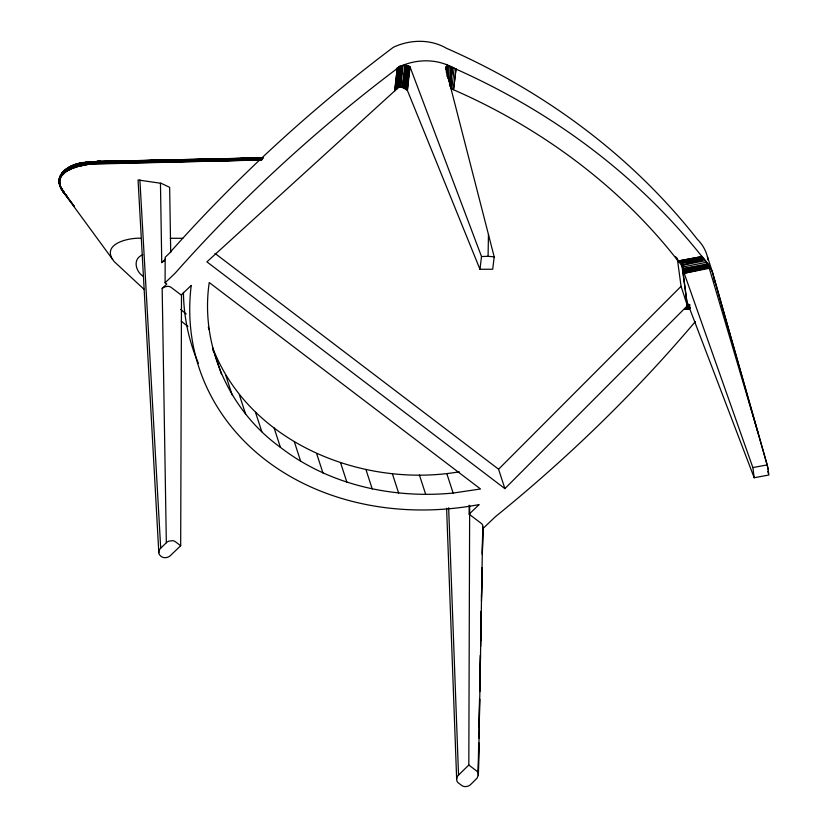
<?xml version="1.0" encoding="UTF-8"?>
<svg xmlns="http://www.w3.org/2000/svg" width="828" height="828" viewBox="0 0 828 828"><rect width="100%" height="100%" fill="white"/><g stroke="black" fill="none" stroke-linecap="round" stroke-linejoin="round"><path stroke-width="1.24" d="M479.971 269.286L407.376 90.387L403.857 88.037L399.51 86.785L399.593 66.323L404.82 65.226L408.525 65.94L410.046 66.965L481.513 256.545L479.971 269.286L492.712 269.245L494.192 256.856L445.505 67.275C448.621 64.646 453.185 67.689 456.031 69.107L453.433 89.714C540.405 127.709 619.706 185.876 678.142 261.017L701.968 256.587L678.142 261.017M181.498 294.892L180.68 545.745L170.413 555.557A6.686 5.568 -18 0 1 166.863 557.472L165.848 557.648A6.386 5.32 -18 0 1 161.325 556.509L160.653 555.992A6.438 5.361 -18 0 1 159.048 550.837A6.707 5.579 -18 0 1 160.704 548.177L166.335 542.754L162.174 288.496L166.78 284.066L165.093 282.783L165.176 257.28L168.819 253.803A1409.991 1174.414 -18 0 1 393.393 47.248A52.454 43.687 -18 0 1 446.147 48.127A796.07 663.062 -18 0 1 697.3 239.261A52.454 43.687 -18 0 1 708.095 260.044M446.602 508.216L456.694 780.131A6.334 5.32 -20.3 0 0 458.464 783.009L461.672 785.441A6.396 5.372 -20.3 0 0 466.754 786.465L467.861 786.176A6.79 5.692 -20.3 0 0 470.77 784.395L477.114 778.123L478.408 774.677L482.796 525.428A6.282 5.237 -18 0 0 481.254 523.389L469.124 514.157L469.155 505.235M456.621 779.262L456.952 777.502A6.779 5.692 -20.3 0 1 458.536 775.091L468.814 765.02L469.662 505.618M445.764 64.429L450.856 66.706L450.97 88.679L453.433 89.714M61.696 189.747C51.284 169.626 83.763 164.203 97.135 163.188L262.052 159.349L97.632 162.516C81.786 161.512 47.682 169.15 62.783 191.403L74.034 205.955M399.51 86.785L399.272 66.571L396.705 89.062L399.52 80.078L401.187 65.774L399.52 80.347L400.576 86.992L403.05 65.36M494.192 256.856L488.075 256.307L488.468 234.438M478.315 775.567L478.894 743.254M478.988 738.09L479.691 699.318M479.836 691.566L480.488 655.372M480.654 646.326L481.285 611.437M481.472 601.097L482.082 567.501L481.482 597.112M482.32 554.574L483.086 527.105M478.16 771.292L478.698 742.902M478.998 727.419L479.536 699.039M479.836 683.555L480.375 655.165M480.644 640.975L481.213 611.302M482.32 553.239L482.786 528.73L495.247 516.827A1409.991 1174.414 -18 0 0 695.292 321.637M62.452 175.029C66.437 161.843 90.397 161.781 101.627 161.708L113.25 161.439M396.705 89.062L397.316 68.031L399.593 66.323M67.171 171.148C70.639 160.622 90.014 163.571 98.915 161.584L262.352 158.148L98.698 161.688C84.808 162.195 62.98 163.24 59.192 179.976C62.949 163.644 84.58 163.261 98.17 162.019L262.693 158.407M66.851 196.008L62.783 191.403L62.214 189.043M64.077 191.454L64.615 193.7L66.582 195.574L66.416 195.077M61.137 187.304L62.442 190.885L114.233 261.627L144.051 289.303M410.046 66.965L407.376 90.387L409.612 66.582L406.434 89.527L408.525 65.94L405.254 88.731L407.19 65.484L403.857 88.037L405.658 65.246L402.284 87.447L404.82 65.226M400.576 86.992L402.346 65.484C417.881 59.181 436.19 58.933 451.208 66.83L450.049 86.422L452.45 67.368L450.763 82.127L451.777 88.989L453.64 89.155L455.959 68.859M63.425 191.278L59.989 186.041L59.481 181.611L59.989 186.041L62.276 190.305C48.604 168.612 83.369 162.34 98.17 162.019L100.012 161.336L91.08 161.843L79.954 163.747L71.311 166.749L68.031 168.684C77.17 162.174 89.082 162.04 99.867 161.356C87.199 162.288 71.953 162.412 62.814 172.545L63.383 172.286M60.133 180.421C59.616 167.732 78.236 165.403 87.727 163.437L97.269 162.971L88.016 163.085C77.159 163.789 61.872 166.79 59.388 179.345C62.379 168.043 77.666 166.718 87.261 164.234L261.814 159.949L87.478 163.82C79.105 165.114 68.393 165.165 62.814 172.545M394.718 90.894L397.316 68.031L394.718 90.894L206.907 261.855L504.883 488.623L687.375 305.729L689.869 305.46M403.857 88.037L406.444 65.34M405.254 88.731L407.894 65.691M406.434 89.527L409.104 66.24M445.837 69.19L446.116 66.706M446.292 72.45L446.985 66.343M446.934 76.321L448.083 66.199M447.979 78.577L449.387 66.312M449.138 81.734L450.856 66.706M454.179 68.031L451.777 88.989L450.815 85.833M452.399 67.347L450.774 80.771L449.449 84.363M71.115 169.088C75.338 159.804 90.811 163.313 99.267 161.46L263.273 157.858M158.821 552.762L138.059 179.976L161.243 183.33L169.647 187.345L170.713 252.643M98.232 161.967L83.442 162.95L81.103 165.848L87.085 164.679L89.455 162.112L98.232 161.967L97.362 162.837C84.135 164.296 66.105 165.02 59.544 178.631L59.916 185.389C57.028 178.289 63.88 171.023 70.463 169.429L71.177 168.529L75.762 167.318L78.039 164.099L100.457 161.356L96.576 161.688L94.578 163.758M399.52 80.347L402.346 65.484M394.708 90.852L397.668 88.203L399.417 80.554L399.272 66.571M61.81 173.311L60.599 175.671C64.015 167.701 74.375 168.177 81.247 165.362L71.508 167.473L63.28 171.562M60.206 176.188L62.68 172.607L71.177 168.529M62.379 174.408L59.544 178.631L59.254 182.905L59.958 184.737C58.074 180.597 59.616 175.277 63.984 173.487C65.847 163.913 81.382 164.813 88.689 162.505L261.751 158.841L88.337 162.774L73.278 165.559L64.667 170.433M684.86 309.144L689.765 308.482L684.818 309.31L689.683 308.306L684.86 309.144L689.9 307.012M59.709 184.81L59.243 181.922L60.692 175.505L67.192 170.558M260.613 159.887L97.135 163.188L95.282 162.661M59.678 178.755L60.061 178.206M504.883 488.623L498.58 469.217L681.071 286.322L677.252 258.264M160.456 183.174L161.75 262.611L165.434 259.06M165.093 282.783L175.122 273.209A1409.991 1174.414 -18 0 1 397.43 68.351M469.124 514.157L479.153 504.583A264.236 220.093 -18 0 1 191.216 285.453L181.187 295.027L171.282 287.492A6.303 5.247 -18 0 0 167.753 286.322L164.751 286.861A6.79 5.661 -18 0 0 162.174 288.496M397.668 88.203L399.438 86.598L401.963 86.588L399.438 86.598M61.603 174.843L61.065 175.226C65.495 165.621 78.298 165.724 87.261 164.234M142.799 254.807C132.48 258.481 135.409 271.242 142.975 276.159M66.426 169.978L65.226 170.195L70.204 166.883L71.87 166.801C80.109 162.391 89.745 161.688 98.915 161.584M71.311 166.749C80.264 162.205 90.562 161.905 100.385 161.346M71.87 166.801L74.83 165.579M80.927 163.965L74.768 165.114L66.871 168.86L65.816 170.05C71.001 165.093 78.236 164.534 84.777 162.671M255.076 158.593L262.631 157.931L235.556 158.552M703.562 258.512L681.848 262.828L691.96 260.892L702.92 257.632L708.82 265.001L712.287 271.667L767.225 464.901L768.891 475.003L754.184 477.746L687.737 303.514L687.478 305.998L687.437 304.952L689.921 304.466M87.219 162.733L91.546 162.029L89.507 162.412L87.085 164.679M75.824 165.165L80.44 163.83M707.981 263.966L704.214 259.267L682.303 265.25L684.197 273.271L752.869 467.561L754.184 477.746M82.117 163.665L84.497 163.075M81.641 163.54L85.232 162.692M709.451 268.262L684.197 273.271L709.182 267.62L683.804 271.905L708.561 266.202L683.421 270.373L707.795 264.691L708.892 266.926L758.251 433.696M702.92 257.632L679.643 262.248L678.122 260.934L679.105 262.29L685.129 261.7L702.92 257.632L701.844 256.225M83.007 163.54L85.098 163.126M81.486 163.613L84.642 162.981M682.655 267.009L706.398 262.29L707.795 264.691L683.028 268.727L707.36 263.904M683.421 270.373L708.199 265.457M683.804 271.905L708.892 266.926M706.398 262.29L705.311 260.685L682.303 265.25L681.993 263.511L704.214 259.267M689.683 308.337L684.818 309.258L689.786 308.534M752.869 467.561L767.225 464.901M689.755 308.192L684.901 309.082L690.055 308.099M685.129 308.885L690.179 307.995M88.72 162.733L91.96 162.164L87.302 162.764M685.346 308.751L690.355 307.881M685.977 308.42L689.631 307.83M91.121 161.936L85.688 162.774L91.546 162.029M212.579 347.543C249.218 443.063 362.747 488.437 459.271 471.805M453.133 493.053L480.519 488.986L209.236 282.534C199.952 345.369 229.056 410.471 280.413 447.327C328.995 484.96 392.638 498.87 453.133 493.053L446.82 473.647M687.944 307.643L690.438 307.291M685.129 261.7L691.96 260.892M101.13 161.491L96.783 161.926M95.189 161.874L101.057 161.47L91.08 161.843M98.087 161.408L101.627 161.708L93.419 161.884M98.698 161.688L96.224 161.864L262.662 158.396M140.398 238.216C129.137 237.771 102.475 243.287 112.598 259.506M481.513 256.545L488.075 256.307M99.639 161.377L97.321 161.45L99.267 161.46M90.666 161.905L89.859 161.988M99.577 161.884L113.726 161.781L109.886 161.864M98.47 161.46L262.693 157.848M98.853 161.553L114.378 161.336M127.264 161.036L153.056 160.446M163.364 160.208L191.723 159.556M199.465 159.38L230.401 158.666M130.037 161.056L153.283 160.528M167.494 160.208L192.034 159.649M203.657 159.38L229.491 158.79M239.82 158.552L259.195 158.107M144.652 161.056L152.373 160.88M180.701 160.218L192.293 159.949M216.75 159.39L229.625 159.09M252.809 158.552L255.386 158.49L252.799 158.552M137.965 161.036L152.155 160.725M175.381 160.228L192.158 159.866M214.09 159.39L229.573 159.048M260.696 159.783L97.135 163.188L262.052 159.359M97.135 163.188L260.737 159.701M261.896 159.069L95.572 162.35M170.289 238.288L182.791 238.309M214.99 253.399L498.58 469.217M180.68 545.745L175.443 541.76A6.282 5.227 -18 0 0 172.886 540.684L168.912 541.119A6.79 5.661 -18 0 0 166.335 542.754M468.814 765.02L476.576 770.93A6.251 5.247 -20.3 0 1 478.118 772.979L478.408 774.677M180.618 309.341L186.186 313.998M62.783 191.403L66.582 195.574M62.193 189.684L59.45 184.199M64.325 193.214L61.396 189.198M62.897 191.092L74.002 205.893M676.507 257.912L681.993 266.181L687.478 305.998M675.555 256.577L677.48 259.847M59.316 182.253L60.102 184.085M707.422 256.732L712.287 271.667L768.425 469.631M681.071 286.322L687.375 305.729L681.848 262.828M419.413 475.013L425.716 494.419M392.337 473.657L398.641 493.064M365.955 469.6L372.258 489.006M340.618 462.893L346.922 482.3M316.658 453.63L322.961 473.026M294.385 441.914L300.688 461.32M274.109 427.921L280.413 447.327M255.51 412.334L261.814 431.73M239.344 394.79L245.647 414.197M225.837 375.55L232.14 394.946M208.314 327.143L209.101 329.575M215.145 354.839L221.449 374.246M212.558 348.712L213.738 352.355M767.835 471.484L768.539 473.823M59.626 179.272L59.792 179.904M681.899 262.952L681.993 263.511M714.305 278.87L714.512 281.851M139.88 179.904L160.704 548.177M448.652 507.761L458.536 775.091M187.935 326.563A687.457 199.858 27.7 0 1 181.218 321.078M456.031 69.107A796.07 663.062 -18 0 1 701.968 256.587M198.368 363.244A264.236 220.093 -18 0 1 183.433 292.377M161.75 262.611A6.79 5.661 -18 0 1 164.327 260.965M689.714 308.43L684.828 309.33L689.693 308.409"/></g></svg>
